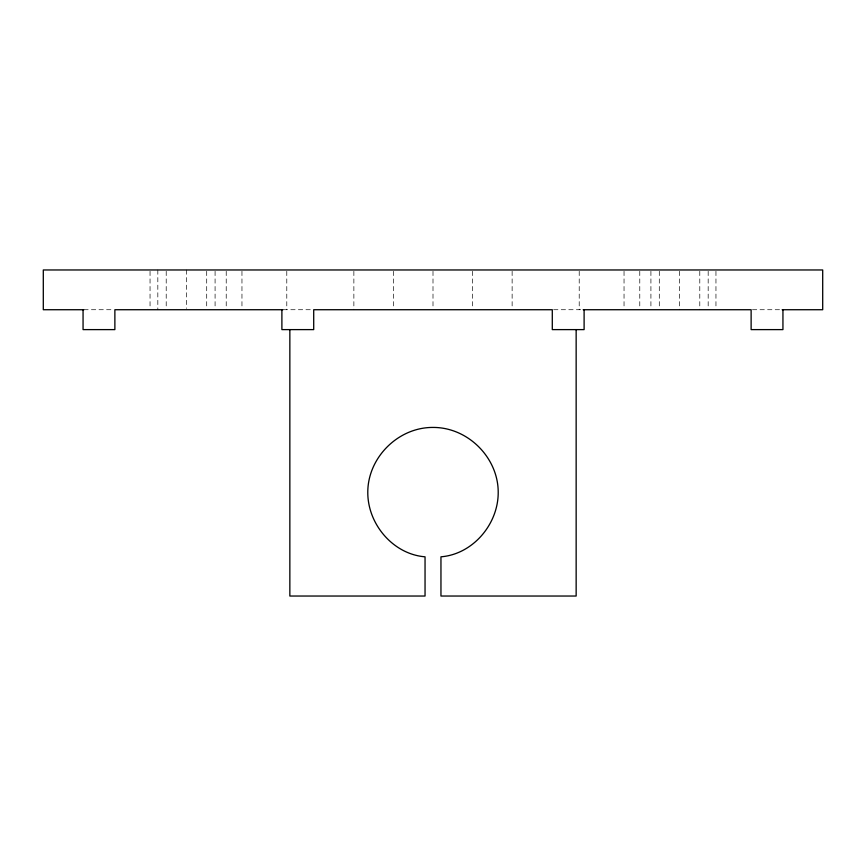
<?xml version="1.0" encoding="UTF-8"?>
<svg xmlns="http://www.w3.org/2000/svg" width="866" height="866" viewBox="0 0 866 866"><rect width="100%" height="100%" fill="white"/><g stroke="black" fill="none" stroke-linecap="round" stroke-linejoin="round"><path stroke-width="0.65" stroke-dasharray="4.33 3.25" d="M83.84 309.725L113.565 309.725M283.214 309.725L312.377 309.725M553.623 309.725L582.786 309.725M752.435 309.725L782.16 309.725M715.955 271.285L715.955 308.404M708.172 271.285L708.172 308.404M699.793 271.285L699.793 309.725M679.55 271.285L679.55 309.725M659.297 271.285L659.297 308.404M650.918 271.285L650.918 308.404M639.779 271.285L639.779 308.404M624.04 271.285L624.04 308.404M579.213 271.285L579.213 309.725M512.131 271.285L512.131 308.404M472.565 271.285L472.565 308.404M433 271.285L433 308.404M393.435 271.285L393.435 308.404M353.869 271.285L353.869 309.725M286.787 271.285L286.787 309.725M241.96 271.285L241.96 308.404M226.221 271.285L226.221 309.725M215.082 271.285L215.082 308.404M206.703 271.285L206.703 308.404M186.45 269.965L186.45 308.404M166.207 271.285L166.207 308.404M157.829 269.965L157.829 309.725M150.045 271.285L150.045 308.404"/><path stroke-width="1.3" d="M83.84 309.725L43.3 309.725L43.3 269.965L822.7 269.965L822.7 309.725L782.16 309.725M282.825 309.725L114.875 309.725L114.875 329.61L83.06 329.61L83.06 309.725M583.175 309.725L751.125 309.725L751.125 329.61L782.94 329.61L782.94 309.725M584.106 309.725L584.106 329.61L552.292 329.61L552.292 309.725L313.709 309.725L313.709 329.61L281.894 329.61L281.894 309.725M576.15 329.61L576.15 596.035L440.956 596.035L440.956 556.816C472.879 554.24 498.199 524.255 498.21 492.646C498.437 457.746 467.9 427.219 433 427.436C398.1 427.219 367.563 457.746 367.79 492.646C367.801 524.255 393.121 554.24 425.044 556.816L425.044 596.035L289.85 596.035L289.85 329.61"/></g></svg>
